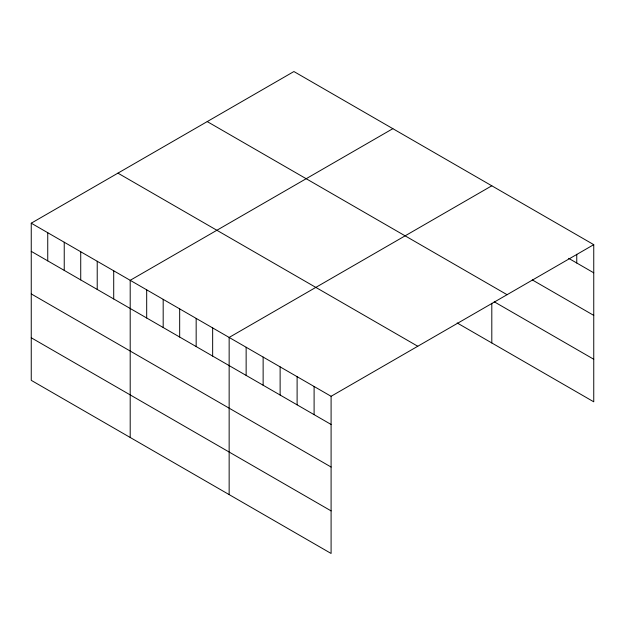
<?xml version="1.0" encoding="UTF-8"?>
<svg xmlns="http://www.w3.org/2000/svg" width="625" height="625" viewBox="0 0 625 625"><rect width="100%" height="100%" fill="white"/><g stroke="black" fill="none" stroke-linecap="round" stroke-linejoin="round"><path stroke-width="0.94" d="M31.25 223.188L331.094 396.297L331.094 553.461L31.25 380.344L31.25 223.188L293.906 71.539L593.75 244.656L593.75 401.813L457.172 322.961M392.852 128.672L130.195 280.312L130.195 437.469M491.805 185.797L229.148 337.438L229.148 494.602M331.094 396.297L593.75 244.656M568.664 258.336L593.75 272.82M532.258 279.891L593.75 315.391M207.227 121.586L507.07 294.695M494.227 301.789L593.75 359.25M117.93 173.141L417.773 346.258M31.25 251.352L331.094 424.461M31.25 293.914L331.094 467.031M31.25 337.773L331.094 510.891M576.758 254.273L576.758 263.008M491.805 303.289L491.805 342.961M314.102 386.484L314.102 414.656M297.109 376.68L297.109 404.844M280.125 366.867L280.125 395.031M263.133 357.062L263.133 385.227M246.141 347.25L246.141 375.414M212.656 327.914L212.656 356.086M196.164 318.398L196.164 346.562M179.672 308.875L179.672 337.039M163.18 299.352L163.18 327.516M146.688 289.836L146.688 318M113.711 270.789L113.711 298.953M97.219 261.266L97.219 289.438M80.727 251.75L80.727 279.914M64.234 242.227L64.234 270.391M47.742 232.703L47.742 260.867"/></g></svg>
